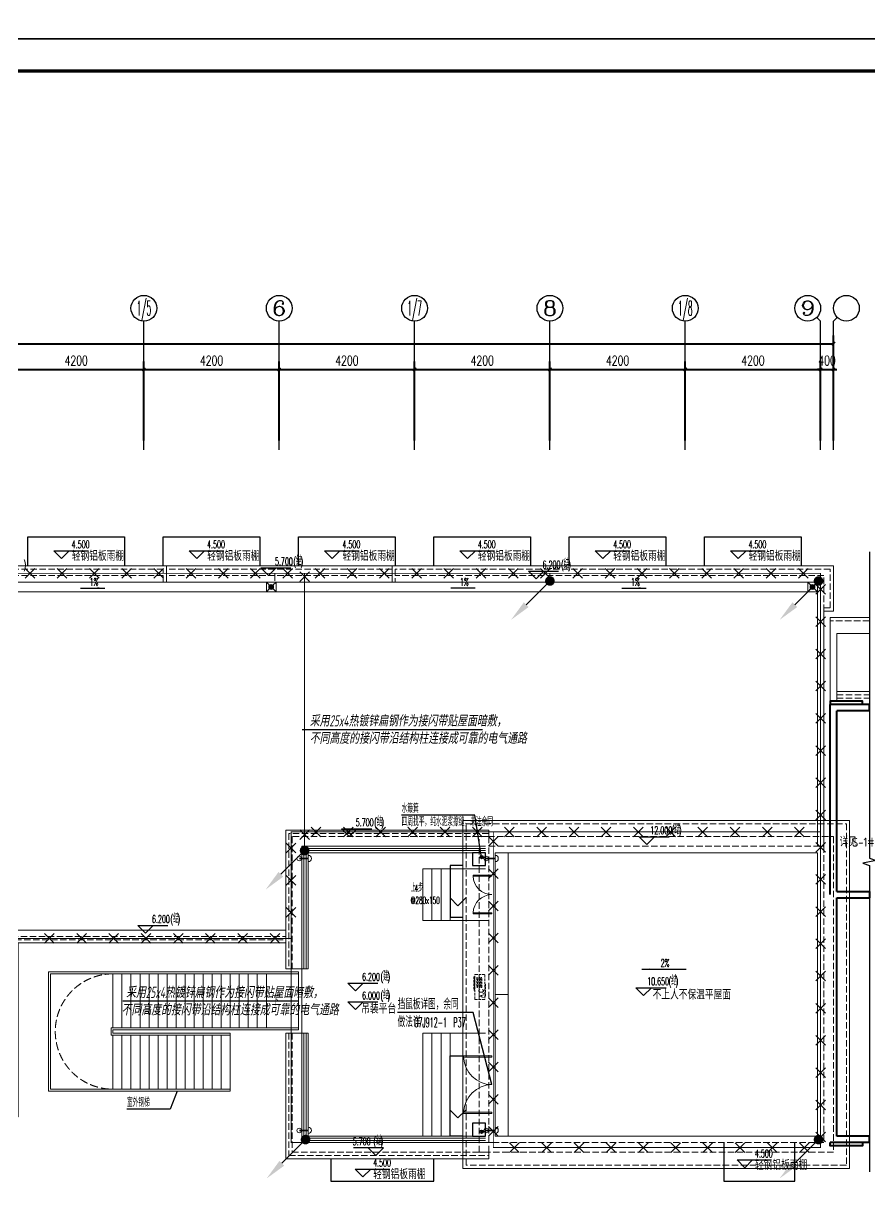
# Model space of a CAD drawing. Extents: x -24105 to 1725648, y 165513 to 982828.
# Drawn here: x 167742 to 193993, y 248256 to 284788 of the extents above; entities that cross this region are included whole.
import ezdxf
from ezdxf.enums import TextEntityAlignment as Align

# ---------------------------------------------------------------- set-up
doc = ezdxf.new("R2010")
doc.units = 0
doc.header["$LTSCALE"] = 1000
doc.header["$MEASUREMENT"] = 0
doc.linetypes.add('__DASH', pattern=[0.35, 0.25, -0.1])
doc.linetypes.add('DASH', pattern=[0.35, 0.25, -0.1])
doc.layers.get('Defpoints').update_dxf_attribs({"color": 8})
for name, color, linetype, lineweight in [('0水-雨水-雨水斗', 8, 'Continuous', 18), ('LVTRY', 8, 'Continuous', 13), ('STAIR', 8, 'Continuous', 18), ('WALL', 8, 'Continuous', 40), ('WINDOW', 8, 'Continuous', 15), ('平面-分水线', 8, 'Continuous', 15), ('平面-排水沟', 8, 'Continuous', 15), ('平面-栏杆', 8, 'Continuous', 15), ('平面-看线', 8, 'Continuous', 15), ('平面-空调预留孔', 8, 'Continuous', 15)]:
    doc.layers.add(name, color=color, linetype=linetype, lineweight=lineweight)
for name, color, linetype in [('A-DI-S(箭头)', 8, 'Continuous'), ('AXIS', 8, 'Continuous'), ('AXIS_TEXT', 8, 'Continuous'), ('C-AXIS(轴号)', 8, 'Continuous'), ('C-AXIS-T(字)', 8, 'Continuous'), ('DIM-照明', 3, 'Continuous'), ('DIM_ELEV', 8, 'Continuous'), ('DIM_LEAD', 8, 'Continuous'), ('DIM_SYMB', 8, 'Continuous'), ('LWIRE', 4, 'Continuous'), ('PUB_TEXT', 8, 'Continuous'), ('VPIPE-雨水', 8, 'Y'), ('WIRE-避雷', 4, 'Continuous'), ('图框', 140, 'Continuous'), ('排水', 8, 'Continuous'), ('立面', 8, 'Continuous')]:
    doc.layers.add(name, color=color, linetype=linetype)
doc.styles.add('_TCH_AXIS', font='COMPLEX', dxfattribs={"bigfont": 'GBCBIG'})
doc.styles.add('_TCH_DIM', font='SIMPLEX.shx', dxfattribs={"width": 0.7, "bigfont": 'GBCBIG.shx'})
doc.styles.add('_TCH_DIM_T3', font='SIMPLEX', dxfattribs={"width": 0.705882, "bigfont": 'GBCBIG'})
doc.styles.add('COMPLEX', font='COMPLEX')
doc.styles.add('HZTXT', font='gbeitc.shx', dxfattribs={"width": 0.8, "height": 400, "bigfont": 'hztxt.shx'})
doc.styles.get("Standard").update_dxf_attribs({"font": 'gbenor.shx', "bigfont": 'gbcbig.shx'})
doc.linetypes.add('Y', pattern='A,2,-0.2,["Y",Standard,S=0.4,R=0,X=-0.1,Y=-0.115],-0.35', length=2.55)
doc.dimstyles.new('_TCH_ARCH&&100', dxfattribs={"dimtxt": 297.5, "dimasz": 100, "dimexe": 250, "dimexo": 300, "dimgap": 126.25, "dimtad": 1, "dimdec": 0, "dimzin": 0, "dimdsep": 46, "dimtxsty": '_TCH_DIM_T3', "dimblk": 'ARCHTICK', "dimcen": 0.09, "dimclrt": 7, "dimazin": 2, "dimtfac": 1, "dimtdec": 0, "dimtix": 1, "dimtmove": 2, "dimatfit": 3, "dimfxl": 1, "dimtolj": 1, "dimtzin": 0, "dimarcsym": 0})

# ---------------------------------------------------------------- blocks, each defined once
blk = doc.blocks.new('A$C08C26E18')
at = {"layer": '排水'}
blk.add_lwpolyline([(0, 350), (400, 350), (400, -50), (0, -50)], close=True, dxfattribs=at)
blk = doc.blocks.new('$lvtry$00000171')
for p, q in [((-74, 11), (-11, 74)), ((-70, -27), (27, 70)), ((-53, -53), (53, 53)), ((-27, -70), (70, 27)), ((11, -74), (74, -11))]:
    blk.add_line(p, q)
blk.add_circle((0, 0), 75)
blk.add_point((0, 0))
blk = doc.blocks.new('R5T6Y7TRF')
at = {"layer": '平面-分水线', "elevation": -134}
blk.add_lwpolyline([(392485, -26438), (392785, -26438), (392785, -26738), (392485, -26738)], close=True, dxfattribs=at)
for points in [[(392485, -26438), (392582, -26534)], [(392485, -26738), (392593, -26629)], [(392676, -26629), (392785, -26738)], [(392688, -26534), (392785, -26438)]]:
    blk.add_lwpolyline(points, dxfattribs=at)
at = {"layer": 'LVTRY'}
blk.add_blockref('$lvtry$00000171', (392635, -26588, -134), dxfattribs=at)
blk = doc.blocks.new('gsergvr')
at = {"layer": '平面-空调预留孔', "linetype": 'DASH', "ltscale": 0.3}
for p, q in [((34075, 17176), (34075, 17166)), ((34448, 17166), (34448, 17176)), ((34085, 17156), (34438, 17156))]:
    blk.add_line(p, q, dxfattribs=at)
blk.add_lwpolyline([(34729, 17176), (33989, 17176, -0.414214), (33969, 17196), (33969, 17466, -0.414214), (33989, 17486), (34729, 17486, -0.414214), (34749, 17466), (34749, 17196, -0.414214)], format="xyb", close=True, dxfattribs=at)
for points in [[(34679, 17515), (34260, 17515), (34260, 17500), (34679, 17500)], [(34658, 17428), (34343, 17428), (34343, 17399), (34658, 17399)], [(34658, 17362), (34343, 17362), (34343, 17333), (34658, 17333)], [(34658, 17296), (34343, 17296), (34343, 17267), (34658, 17267)]]:
    blk.add_lwpolyline(points, close=True, dxfattribs=at)
for centre, start, end in [((34085, 17166), 180, 270), ((34438, 17166), 270, 0)]:
    blk.add_arc(centre, 10, start, end, dxfattribs=at)
at = {"layer": '平面-空调预留孔', "linetype": 'DASH', "ltscale": 0.3, "style": '_TCH_DIM', "width": 0.705882}
blk.add_text('A.C', height=146.9, dxfattribs=at).set_placement((34028, 17216))
blk = doc.blocks.new('侧墙雨水斗')
at = {"layer": '0水-雨水-雨水斗', "color": 2}
blk.add_line((-33569, 105554), (-33569, 105280), dxfattribs=at)
at = {"layer": '0水-雨水-雨水斗', "color": 2, "const_width": 50}
blk.add_lwpolyline([(-33850, 105417), (-33569, 105417)], dxfattribs=at)
at = {"layer": '0水-雨水-雨水斗', "color": 2}
blk.add_circle((-33850, 105417), 70, dxfattribs=at)
blk.add_arc((-33569, 105417), 96, 270, 90, dxfattribs=at)
blk = doc.blocks.new('_ArchTick')
at = {"color": 0, "linetype": 'ByBlock', "const_width": 0.4}
blk.add_lwpolyline([(-0.5, -0.5), (0.5, 0.5)], dxfattribs=at)
blk = doc.blocks.new('*D48')
at = {"layer": 'AXIS', "color": 0, "lineweight": -2, "transparency": 16777216}
for p, q in [((1484308, 1004839), (1484308, 1008089)), ((1539308, 1004839), (1539308, 1008089)), ((1484308, 1007839), (1539308, 1007839))]:
    blk.add_line(p, q, dxfattribs=at)
at = {"layer": 'Defpoints', "color": 0, "transparency": 16777216}
for p in [(1539308, 1007839), (1484308, 1004539), (1539308, 1004539)]:
    blk.add_point(p, dxfattribs=at)
at = {"layer": 'AXIS', "color": 0, "lineweight": -2, "transparency": 16777216, "xscale": 100, "yscale": 100, "zscale": 100, "rotation": 180}
blk.add_blockref('_ArchTick', (1484308, 1007839), dxfattribs=at)
at = {"layer": 'AXIS', "color": 0, "lineweight": -2, "transparency": 16777216, "xscale": 100, "yscale": 100, "zscale": 100}
blk.add_blockref('_ArchTick', (1539308, 1007839), dxfattribs=at)
at = {"layer": 'AXIS', "color": 7, "transparency": 16777216, "insert": (1511808, 1008114), "char_height": 297.5, "attachment_point": 5, "style": '_TCH_DIM_T3'}
blk.add_mtext('\\A1;55000', dxfattribs=at)
blk = doc.blocks.new('*D49')
at = {"layer": 'AXIS', "color": 0, "lineweight": -2, "transparency": 16777216}
for p, q in [((1538908, 1004839), (1538908, 1007289)), ((1539308, 1004839), (1539308, 1007289)), ((1538908, 1007039), (1538808, 1007039)), ((1538908, 1007039), (1539308, 1007039)), ((1539308, 1007039), (1539408, 1007039))]:
    blk.add_line(p, q, dxfattribs=at)
at = {"layer": 'Defpoints', "color": 0, "transparency": 16777216}
for p in [(1539308, 1007039), (1538908, 1004539), (1539308, 1004539)]:
    blk.add_point(p, dxfattribs=at)
at = {"layer": 'AXIS', "color": 0, "lineweight": -2, "transparency": 16777216, "xscale": 100, "yscale": 100, "zscale": 100}
blk.add_blockref('_ArchTick', (1538908, 1007039), dxfattribs=at)
at = {"layer": 'AXIS', "color": 0, "lineweight": -2, "transparency": 16777216, "xscale": 100, "yscale": 100, "zscale": 100, "rotation": 180}
blk.add_blockref('_ArchTick', (1539308, 1007039), dxfattribs=at)
at = {"layer": 'AXIS', "color": 7, "transparency": 16777216, "insert": (1539108, 1007314), "char_height": 297.5, "attachment_point": 5, "style": '_TCH_DIM_T3'}
blk.add_mtext('\\A1;400', dxfattribs=at)
blk = doc.blocks.new('*D50')
at = {"layer": 'AXIS', "color": 0, "lineweight": -2, "transparency": 16777216}
for p, q in [((1534708, 1004839), (1534708, 1007289)), ((1538908, 1004839), (1538908, 1007289)), ((1534708, 1007039), (1538908, 1007039))]:
    blk.add_line(p, q, dxfattribs=at)
at = {"layer": 'Defpoints', "color": 0, "transparency": 16777216}
for p in [(1538908, 1007039), (1534708, 1004539), (1538908, 1004539)]:
    blk.add_point(p, dxfattribs=at)
at = {"layer": 'AXIS', "color": 0, "lineweight": -2, "transparency": 16777216, "xscale": 100, "yscale": 100, "zscale": 100, "rotation": 180}
blk.add_blockref('_ArchTick', (1534708, 1007039), dxfattribs=at)
at = {"layer": 'AXIS', "color": 0, "lineweight": -2, "transparency": 16777216, "xscale": 100, "yscale": 100, "zscale": 100}
blk.add_blockref('_ArchTick', (1538908, 1007039), dxfattribs=at)
at = {"layer": 'AXIS', "color": 7, "transparency": 16777216, "insert": (1536808, 1007314), "char_height": 297.5, "attachment_point": 5, "style": '_TCH_DIM_T3'}
blk.add_mtext('\\A1;4200', dxfattribs=at)
blk = doc.blocks.new('*D51')
at = {"layer": 'AXIS', "color": 0, "lineweight": -2, "transparency": 16777216}
for p, q in [((1530508, 1004839), (1530508, 1007289)), ((1534708, 1004839), (1534708, 1007289)), ((1530508, 1007039), (1534708, 1007039))]:
    blk.add_line(p, q, dxfattribs=at)
at = {"layer": 'Defpoints', "color": 0, "transparency": 16777216}
for p in [(1534708, 1007039), (1530508, 1004539), (1534708, 1004539)]:
    blk.add_point(p, dxfattribs=at)
at = {"layer": 'AXIS', "color": 0, "lineweight": -2, "transparency": 16777216, "xscale": 100, "yscale": 100, "zscale": 100, "rotation": 180}
blk.add_blockref('_ArchTick', (1530508, 1007039), dxfattribs=at)
at = {"layer": 'AXIS', "color": 0, "lineweight": -2, "transparency": 16777216, "xscale": 100, "yscale": 100, "zscale": 100}
blk.add_blockref('_ArchTick', (1534708, 1007039), dxfattribs=at)
at = {"layer": 'AXIS', "color": 7, "transparency": 16777216, "insert": (1532608, 1007314), "char_height": 297.5, "attachment_point": 5, "style": '_TCH_DIM_T3'}
blk.add_mtext('\\A1;4200', dxfattribs=at)
blk = doc.blocks.new('*D52')
at = {"layer": 'AXIS', "color": 0, "lineweight": -2, "transparency": 16777216}
for p, q in [((1526308, 1004839), (1526308, 1007289)), ((1530508, 1004839), (1530508, 1007289)), ((1526308, 1007039), (1530508, 1007039))]:
    blk.add_line(p, q, dxfattribs=at)
at = {"layer": 'Defpoints', "color": 0, "transparency": 16777216}
for p in [(1530508, 1007039), (1526308, 1004539), (1530508, 1004539)]:
    blk.add_point(p, dxfattribs=at)
at = {"layer": 'AXIS', "color": 0, "lineweight": -2, "transparency": 16777216, "xscale": 100, "yscale": 100, "zscale": 100, "rotation": 180}
blk.add_blockref('_ArchTick', (1526308, 1007039), dxfattribs=at)
at = {"layer": 'AXIS', "color": 0, "lineweight": -2, "transparency": 16777216, "xscale": 100, "yscale": 100, "zscale": 100}
blk.add_blockref('_ArchTick', (1530508, 1007039), dxfattribs=at)
at = {"layer": 'AXIS', "color": 7, "transparency": 16777216, "insert": (1528408, 1007314), "char_height": 297.5, "attachment_point": 5, "style": '_TCH_DIM_T3'}
blk.add_mtext('\\A1;4200', dxfattribs=at)
blk = doc.blocks.new('*D53')
at = {"layer": 'AXIS', "color": 0, "lineweight": -2, "transparency": 16777216}
for p, q in [((1522108, 1004839), (1522108, 1007289)), ((1526308, 1004839), (1526308, 1007289)), ((1522108, 1007039), (1526308, 1007039))]:
    blk.add_line(p, q, dxfattribs=at)
at = {"layer": 'Defpoints', "color": 0, "transparency": 16777216}
for p in [(1526308, 1007039), (1522108, 1004539), (1526308, 1004539)]:
    blk.add_point(p, dxfattribs=at)
at = {"layer": 'AXIS', "color": 0, "lineweight": -2, "transparency": 16777216, "xscale": 100, "yscale": 100, "zscale": 100, "rotation": 180}
blk.add_blockref('_ArchTick', (1522108, 1007039), dxfattribs=at)
at = {"layer": 'AXIS', "color": 0, "lineweight": -2, "transparency": 16777216, "xscale": 100, "yscale": 100, "zscale": 100}
blk.add_blockref('_ArchTick', (1526308, 1007039), dxfattribs=at)
at = {"layer": 'AXIS', "color": 7, "transparency": 16777216, "insert": (1524208, 1007314), "char_height": 297.5, "attachment_point": 5, "style": '_TCH_DIM_T3'}
blk.add_mtext('\\A1;4200', dxfattribs=at)
blk = doc.blocks.new('*D54')
at = {"layer": 'AXIS', "color": 0, "lineweight": -2, "transparency": 16777216}
for p, q in [((1517908, 1004839), (1517908, 1007289)), ((1522108, 1004839), (1522108, 1007289)), ((1517908, 1007039), (1522108, 1007039))]:
    blk.add_line(p, q, dxfattribs=at)
at = {"layer": 'Defpoints', "color": 0, "transparency": 16777216}
for p in [(1522108, 1007039), (1517908, 1004539), (1522108, 1004539)]:
    blk.add_point(p, dxfattribs=at)
at = {"layer": 'AXIS', "color": 0, "lineweight": -2, "transparency": 16777216, "xscale": 100, "yscale": 100, "zscale": 100, "rotation": 180}
blk.add_blockref('_ArchTick', (1517908, 1007039), dxfattribs=at)
at = {"layer": 'AXIS', "color": 0, "lineweight": -2, "transparency": 16777216, "xscale": 100, "yscale": 100, "zscale": 100}
blk.add_blockref('_ArchTick', (1522108, 1007039), dxfattribs=at)
at = {"layer": 'AXIS', "color": 7, "transparency": 16777216, "insert": (1520008, 1007314), "char_height": 297.5, "attachment_point": 5, "style": '_TCH_DIM_T3'}
blk.add_mtext('\\A1;4200', dxfattribs=at)
blk = doc.blocks.new('*D55')
at = {"layer": 'AXIS', "color": 0, "lineweight": -2, "transparency": 16777216}
for p, q in [((1513708, 1004839), (1513708, 1007289)), ((1517908, 1004839), (1517908, 1007289)), ((1513708, 1007039), (1517908, 1007039))]:
    blk.add_line(p, q, dxfattribs=at)
at = {"layer": 'Defpoints', "color": 0, "transparency": 16777216}
for p in [(1517908, 1007039), (1513708, 1004539), (1517908, 1004539)]:
    blk.add_point(p, dxfattribs=at)
at = {"layer": 'AXIS', "color": 0, "lineweight": -2, "transparency": 16777216, "xscale": 100, "yscale": 100, "zscale": 100, "rotation": 180}
blk.add_blockref('_ArchTick', (1513708, 1007039), dxfattribs=at)
at = {"layer": 'AXIS', "color": 0, "lineweight": -2, "transparency": 16777216, "xscale": 100, "yscale": 100, "zscale": 100}
blk.add_blockref('_ArchTick', (1517908, 1007039), dxfattribs=at)
at = {"layer": 'AXIS', "color": 7, "transparency": 16777216, "insert": (1515808, 1007314), "char_height": 297.5, "attachment_point": 5, "style": '_TCH_DIM_T3'}
blk.add_mtext('\\A1;4200', dxfattribs=at)
blk = doc.blocks.new('_AXISO')
blk.add_circle((0, 0), 0.5)
at = {"layer": 'AXIS_TEXT', "style": 'COMPLEX', "width": 1.041667}
blk.add_attdef('A', text='', height=0.56, dxfattribs=at).set_placement((-0.25, -0.28), (0.25, -0.28), align=Align.FIT)
blk = doc.blocks.new('$DorLib2D$00000002')
for p, q in [((-0.5, 0), (-0.5, 0.4875)), ((-0.475, 0.4875), (-0.5, 0.4875)), ((-0.475, 0), (-0.475, 0.4875)), ((0.475, 0), (0.475, 0.4875)), ((0.475, 0.4875), (0.5, 0.4875)), ((0.5, 0), (0.5, 0.4875)), ((-0.5, 0), (-0.475, 0)), ((0.5, 0), (0.475, 0))]:
    blk.add_line(p, q)
at = {"lineweight": 13}
for centre, start, end in [((-0.4875, 0), 0, 88.53072), ((0.4875, 0), 91.46928, 180)]:
    blk.add_arc(centre, 0.4875, start, end, dxfattribs=at)
blk = doc.blocks.new('$TelecSys$00000080')
for p, q in [((-0.7, -0.7), (0, 0)), ((0.104, 0.104), (0.104, 0.104)), ((-0.104, -0.104), (-0.104, -0.104))]:
    blk.add_line(p, q)
at = {"const_width": 0.142}
blk.add_lwpolyline([(0.071, 0, 1), (-0.071, 0, 1)], format="xyb", close=True, dxfattribs=at)
blk.add_solid([(-0.63, -0.77), (-0.77, -0.63), (-1.15, -1.15)])
at = {"width": 0.8, "flags": 9}
blk.add_attdef('A', (0, 0), '', height=0.00002, rotation=180, dxfattribs=at)
blk = doc.blocks.new('$TelecSys$00000009')
for p, q in [((-0.5, 0.5), (0.5, -0.5)), ((0.5, 0.5), (-0.5, -0.5))]:
    blk.add_line(p, q)
blk = doc.blocks.new('ASDFSADFGSDFHH')
at = {"layer": 'DIM_SYMB'}
for points in [[(1516699, 1000247.5), (1516459, 1000247.5), (1516459, 1000279.5)], [(1527436.3, 1000247.5), (1527676.3, 1000247.5), (1527676.3, 1000279.5)], [(1533499, 1000247.5), (1533259, 1000247.5), (1533259, 1000279.5)], [(1533364, 988414.6), (1533604, 988414.6), (1533604, 988446.6)]]:
    blk.add_hatch(color=8, dxfattribs=at).paths.add_polyline_path(points)
at = {"layer": 'A-DI-S(箭头)', "color": 8}
blk.add_lwpolyline([(1540423.3, 1001381), (1540423.3, 991870), (1540633.3, 991793.6), (1540213.3, 991719.5), (1540423.3, 991645), (1540423.3, 982134.1)], dxfattribs=at)
at = {"layer": 'C-AXIS(轴号)', "color": 8}
for p, q in [((1538790.8, 1008656.6), (1538907.9, 1008539.4)), ((1539425.1, 1008656.6), (1539307.9, 1008539.4)), ((1517907.9, 1004539.4), (1517907.9, 1008539.4)), ((1522107.9, 1004539.4), (1522107.9, 1008539.4)), ((1526307.9, 1004539.4), (1526307.9, 1008539.4)), ((1530507.9, 1004539.4), (1530507.9, 1008539.4)), ((1534707.9, 1004539.4), (1534707.9, 1008539.4)), ((1538907.9, 1004539.4), (1538907.9, 1008539.4)), ((1539307.9, 1004539.4), (1539307.9, 1008539.4))]:
    blk.add_line(p, q, dxfattribs=at)
at = {"layer": 'DIM_ELEV', "color": 8}
for p, q in [((1515353.5, 1001169.1), (1515113.5, 1001409.1)), ((1515113.5, 1001409.1), (1516163.1, 1001409.1)), ((1515353.5, 1001169.1), (1515593.5, 1001409.1)), ((1519553.5, 1001169.1), (1519313.5, 1001409.1)), ((1519313.5, 1001409.1), (1520363.1, 1001409.1)), ((1519553.5, 1001169.1), (1519793.5, 1001409.1)), ((1523753.5, 1001169.1), (1523513.5, 1001409.1)), ((1523513.5, 1001409.1), (1524563.1, 1001409.1)), ((1523753.5, 1001169.1), (1523993.5, 1001409.1)), ((1527953.5, 1001169.1), (1527713.5, 1001409.1)), ((1527713.5, 1001409.1), (1528763.1, 1001409.1)), ((1527953.5, 1001169.1), (1528193.5, 1001409.1)), ((1532153.5, 1001169.1), (1531913.5, 1001409.1)), ((1531913.5, 1001409.1), (1532963.1, 1001409.1)), ((1532153.5, 1001169.1), (1532393.5, 1001409.1)), ((1536353.5, 1001169.1), (1536113.5, 1001409.1)), ((1536113.5, 1001409.1), (1537163.1, 1001409.1)), ((1536353.5, 1001169.1), (1536593.5, 1001409.1)), ((1521774.7, 1000639.4), (1521534.7, 1000879.4)), ((1521534.7, 1000879.4), (1522470, 1000879.4)), ((1521774.7, 1000639.4), (1522014.7, 1000879.4)), ((1530079.8, 1000539.4), (1529839.8, 1000779.4)), ((1529839.8, 1000779.4), (1530775.1, 1000779.4)), ((1530079.8, 1000539.4), (1530319.8, 1000779.4)), ((1524281.5, 992539.4), (1524041.5, 992779.4)), ((1524041.5, 992779.4), (1524976.8, 992779.4)), ((1524281.5, 992539.4), (1524521.5, 992779.4)), ((1533513.2, 992297), (1533273.2, 992537)), ((1533273.2, 992537), (1534208.5, 992537)), ((1533513.2, 992297), (1533753.2, 992537)), ((1527654, 990395.1), (1527414, 990635.1)), ((1527654, 990395.1), (1527894, 990635.1)), ((1517957.9, 989539.4), (1517717.9, 989779.4)), ((1517717.9, 989779.4), (1518653.2, 989779.4)), ((1517957.9, 989539.4), (1518197.9, 989779.4)), ((1524476.7, 987746.8), (1524236.7, 987986.8)), ((1524236.7, 987986.8), (1525172, 987986.8)), ((1524476.7, 987746.8), (1524716.7, 987986.8)), ((1533416.2, 987606.8), (1533176.2, 987846.8)), ((1533176.2, 987846.8), (1534111.5, 987846.8)), ((1533416.2, 987606.8), (1533656.2, 987846.8)), ((1524476.7, 987167.4), (1524236.7, 987407.4)), ((1524236.7, 987407.4), (1525172, 987407.4)), ((1524476.7, 987167.4), (1524716.7, 987407.4)), ((1527654, 983812.6), (1527414, 984052.6)), ((1527654, 983812.6), (1527894, 984052.6)), ((1525347.7, 982879.4), (1524412.5, 982879.4)), ((1525107.7, 982639.4), (1524867.7, 982879.4)), ((1525107.7, 982639.4), (1525347.7, 982879.4)), ((1536553.7, 982262.3), (1536313.7, 982502.3)), ((1536313.7, 982502.3), (1537363.3, 982502.3)), ((1536553.7, 982262.3), (1536793.7, 982502.3)), ((1524705.8, 981977.5), (1524465.8, 982217.5)), ((1524465.8, 982217.5), (1525515.4, 982217.5)), ((1524705.8, 981977.5), (1524945.8, 982217.5))]:
    blk.add_line(p, q, dxfattribs=at)
at = {"layer": 'DIM_LEAD', "color": 8}
for p, q in [((1528174.3, 993202.9), (1525906.5, 993202.9)), ((1528388.9, 991901.9), (1528174.3, 993202.9)), ((1528122.4, 987074.4), (1525782.1, 987074.4)), ((1528707.9, 984839.4), (1528122.4, 987074.4)), ((1518935.7, 984639.4), (1518721.1, 984078)), ((1518721.1, 984078), (1517382.8, 984078))]:
    blk.add_line(p, q, dxfattribs=at)
at = {"layer": 'DIM_SYMB', "color": 8}
for points in [[(1515944, 1000247.5), (1516699, 1000247.5)], [(1528191.4, 1000247.5), (1527436.3, 1000247.5)], [(1532744, 1000247.5), (1533499, 1000247.5)], [(1534740.8, 988414.6), (1533364, 988414.6)]]:
    blk.add_lwpolyline(points, dxfattribs=at)
for points in [[(1526186.5, 990739.2, 0, 0, 0), (1527107.9, 990739.2, 80, 0, 0), (1527407.9, 990739.2, 0, 0, 0)], [(1521828.8, 987439.4, 0, 0, 0), (1515947.9, 987439.4, 0, 0, 0), (1515947.9, 985539.4, 0, 0, 0), (1520207.9, 985539.4, 64, 0, 0), (1520447.9, 985539.4, 0, 0, 0)]]:
    blk.add_lwpolyline(points, format="xyseb", dxfattribs=at)
at = {"layer": 'STAIR', "color": 8}
for points in [[(1528607.9, 989939), (1526567.9, 989939), (1526567.9, 991539.4), (1528507.9, 991539.4)], [(1526847.9, 991539.4), (1526847.9, 989939), (1526847.9, 989939)], [(1527127.9, 991539.4), (1527127.9, 989939), (1527127.9, 989939)], [(1527407.9, 991539.4), (1527407.9, 989939), (1527407.9, 989939)], [(1528507.9, 986439.8), (1526567.9, 986439.8), (1526567.9, 983239.4), (1528507.9, 983239.4)], [(1526847.9, 986439.8), (1526847.9, 983239.4)], [(1527127.9, 986439.8), (1527127.9, 983239.4)], [(1527407.9, 986439.8), (1527407.9, 983239.4)]]:
    blk.add_lwpolyline(points, dxfattribs=at)
at = {"layer": 'STAIR', "color": 8, "linetype": '__DASH'}
blk.add_arc((1516947.9, 986489.4), 1790, 90, 270.00034, dxfattribs=at)
at = {"layer": 'VPIPE-雨水', "color": 8}
for centre, radius in [((1528388.9, 991901.9), 50), ((1528388.9, 991901.9), 25), ((1528388.9, 983376.9), 50), ((1528388.9, 983376.9), 25)]:
    blk.add_circle(centre, radius, dxfattribs=at)
at = {"layer": 'WALL', "color": 8}
for p, q in [((1539207.9, 990739.4), (1539207.9, 996639.4)), ((1540423.3, 996639.4), (1539207.9, 996639.4)), ((1540423.3, 996439.4), (1540423.3, 996639.4)), ((1539407.9, 990839.4), (1539407.9, 996439.4)), ((1540423.3, 996439.4), (1539407.9, 996439.4)), ((1539407.9, 990839.4), (1540423.3, 990839.4)), ((1540423.3, 990839.4), (1540423.3, 990639.4)), ((1539407.9, 983239.4), (1539407.9, 990639.4)), ((1539407.9, 990639.4), (1540423.3, 990639.4)), ((1540423.3, 983239.4), (1539407.9, 983239.4)), ((1540423.3, 983039.4), (1540423.3, 983239.4)), ((1540423.3, 983039.4), (1539207.9, 983039.4))]:
    blk.add_line(p, q, dxfattribs=at)
for points in [[(1540207.9, 996639.4), (1540207.9, 996739.4), (1539207.9, 996739.4), (1539207.9, 996639.4)], [(1540207.9, 983039.4), (1540207.9, 982939.4), (1539207.9, 982939.4), (1539207.9, 983039.4)]]:
    blk.add_lwpolyline(points, dxfattribs=at)
at = {"layer": '平面-排水沟', "color": 8}
for points in [[(1505207.9, 1000139.4), (1538807.9, 1000139.4)], [(1529207.9, 992039.4), (1529207.9, 983239.4)], [(1529207.9, 987639.4), (1528807.9, 987639.4)]]:
    blk.add_lwpolyline(points, dxfattribs=at)
at = {"layer": '平面-栏杆', "color": 8}
for p, q in [((1516947.9, 988279.4), (1516947.9, 986599.4)), ((1517227.9, 988279.4), (1517227.9, 986599.4)), ((1517507.9, 988279.4), (1517507.9, 986599.4)), ((1517787.9, 988279.4), (1517787.9, 986599.4)), ((1518067.9, 988279.4), (1518067.9, 986599.4)), ((1518347.9, 988279.4), (1518347.9, 986599.4)), ((1518627.9, 988279.4), (1518627.9, 986599.4)), ((1518907.9, 988279.4), (1518907.9, 986599.4)), ((1519187.9, 988279.4), (1519187.9, 986599.4)), ((1519467.9, 988279.4), (1519467.9, 986599.4)), ((1519747.9, 988279.4), (1519747.9, 986599.4)), ((1520027.9, 988279.4), (1520027.9, 986599.4)), ((1520307.9, 988279.4), (1520307.9, 986599.4)), ((1520587.9, 988279.4), (1520587.9, 986599.4)), ((1520867.9, 988279.4), (1520867.9, 986599.4)), ((1521147.9, 988279.4), (1521147.9, 986599.4)), ((1521427.9, 988279.4), (1521427.9, 986599.4)), ((1521707.9, 988279.4), (1521707.9, 986599.4)), ((1516947.9, 984699.4), (1516947.9, 986379.4)), ((1517227.9, 984699.4), (1517227.9, 986379.4)), ((1517507.9, 984699.4), (1517507.9, 986379.4)), ((1517787.9, 984699.4), (1517787.9, 986379.4)), ((1518067.9, 984699.4), (1518067.9, 986379.4)), ((1518347.9, 984699.4), (1518347.9, 986379.4)), ((1518627.9, 984699.4), (1518627.9, 986379.4)), ((1518907.9, 984699.4), (1518907.9, 986379.4)), ((1519187.9, 984699.4), (1519187.9, 986379.4)), ((1519467.9, 984699.4), (1519467.9, 986379.4)), ((1519747.9, 984699.4), (1519747.9, 986379.4)), ((1520027.9, 984699.4), (1520027.9, 986379.4)), ((1520307.9, 984699.4), (1520307.9, 986379.4)), ((1520587.9, 984639.4), (1520587.9, 986439.4))]:
    blk.add_line(p, q, dxfattribs=at)
for points in [[(1528507.9, 992174.4), (1522872.9, 992174.4), (1522872.9, 988439.4)], [(1528507.9, 992104.4), (1522942.9, 992104.4), (1522942.9, 988439.4)], [(1522707.9, 988339.4), (1514947.9, 988339.4), (1514947.9, 984639.4), (1520587.9, 984639.4)], [(1522707.9, 988279.4), (1515007.9, 988279.4), (1515007.9, 984699.4), (1520587.9, 984699.4)], [(1522707.9, 988339.4), (1522707.9, 986539.4)], [(1520587.9, 986439.4), (1516947.9, 986439.4), (1516947.9, 986539.4), (1522707.9, 986539.4), (1522707.9, 986599.4), (1516887.9, 986599.4), (1516887.9, 986439.4), (1516887.9, 986379.4), (1520587.9, 986379.4)], [(1522872.9, 986439.4), (1522872.9, 983104.4), (1528507.9, 983104.4)], [(1522942.9, 986439.4), (1522942.9, 983174.4), (1528507.9, 983174.4)]]:
    blk.add_lwpolyline(points, dxfattribs=at)
at = {"layer": '平面-看线', "color": 8}
for points in [[(1518607.9, 1000439.4), (1518607.9, 1000939.4), (1504707.9, 1000939.4), (1504707.9, 997439.4), (1504707.9, 997439.4), (1504707.9, 996939.4)], [(1525607.9, 1000939.4), (1518607.9, 1000939.4)], [(1539007.9, 999539.4), (1539307.9, 999539.4), (1539307.9, 1000939.4), (1525607.9, 1000939.4), (1525607.9, 1000439.4)], [(1525607.9, 1000439.4), (1505207.9, 1000439.4), (1505207.9, 996939.4), (1484207.9, 996939.4), (1484207.9, 984239.4), (1513607.9, 984239.4), (1513607.9, 989639.4), (1522307.9, 989639.4)], [(1538807.9, 992239.4), (1538807.9, 1000439.4), (1525607.9, 1000439.4)], [(1539007.9, 992239.4), (1539007.9, 999539.4)], [(1540423.3, 999339.4), (1539207.9, 999339.4), (1539207.9, 996739.4)], [(1540423.3, 998839.4), (1539407.9, 998839.4), (1539407.9, 996739.4)], [(1539407.9, 997039.4), (1540423.3, 997039.4)], [(1483807.9, 996139.4), (1483807.9, 983839.4), (1514007.9, 983839.4), (1514007.9, 989239.4), (1522307.9, 989239.4)], [(1528607.9, 992339.4), (1528607.9, 992739.4), (1522307.9, 992739.4), (1522307.9, 988439.4)], [(1528507.9, 992239.4), (1522807.9, 992239.4), (1522807.9, 988439.4)], [(1528507.9, 992039.4), (1523007.9, 992039.4), (1523007.9, 988439.4)], [(1522307.9, 988439.4), (1523007.9, 988439.4)], [(1522807.9, 988439.4), (1522807.9, 986439.4)], [(1522307.9, 986439.4), (1523007.9, 986439.4)], [(1522307.9, 986439.4), (1522307.9, 982539.4), (1528607.9, 982539.4), (1528607.9, 982939.4)], [(1522807.9, 986439.4), (1522807.9, 983039.4), (1528507.9, 983039.4)], [(1523007.9, 986439.4), (1523007.9, 983239.4), (1528507.9, 983239.4)]]:
    blk.add_lwpolyline(points, dxfattribs=at)
at = {"layer": '平面-看线', "color": 8, "linetype": 'DASH', "ltscale": 0.8}
for points in [[(1518507.9, 1000439.4), (1518507.9, 1000839.4), (1504807.9, 1000839.4), (1504807.9, 997339.4), (1504707.9, 997339.4), (1504707.9, 996939.4)], [(1518507.9, 1000639.4), (1505007.9, 1000639.4), (1505007.9, 997139.4), (1504707.9, 997139.4)], [(1525607.9, 1000839.4), (1518607.9, 1000839.4)], [(1525607.9, 1000639.4), (1518607.9, 1000639.4)], [(1539007.9, 999639.4), (1539207.9, 999639.4), (1539207.9, 1000839.4), (1525707.9, 1000839.4), (1525707.9, 1000439.4)], [(1539007.9, 999539.4), (1539007.9, 1000639.4), (1525707.9, 1000639.4)], [(1540423.3, 999239.4), (1539207.9, 999239.4)], [(1497507.9, 997139.4), (1484007.9, 997139.4), (1484007.9, 984039.4), (1513807.9, 984039.4), (1513807.9, 989439.4), (1522307.9, 989439.4)], [(1539407.9, 996939.4), (1540423.3, 996939.4)], [(1539407.9, 996839.4), (1540423.3, 996839.4)], [(1483907.9, 996239.4), (1483907.9, 983939.4), (1513907.9, 983939.4), (1513907.9, 989339.4), (1522307.9, 989339.4)], [(1528607.9, 992639.4), (1522407.9, 992639.4), (1522407.9, 988439.4)], [(1528607.9, 992539.4), (1522507.9, 992539.4), (1522507.9, 988439.4)], [(1522407.9, 986439.4), (1522407.9, 982639.4), (1528607.9, 982639.4)], [(1522507.9, 986439.4), (1522507.9, 982739.4), (1528607.9, 982739.4)]]:
    blk.add_lwpolyline(points, dxfattribs=at)
at = {"layer": '平面-看线', "color": 8}
for points in [[(1527807.9, 993039.4), (1539807.9, 993039.4), (1539807.9, 982239.4), (1527807.9, 982239.4)], [(1528807.9, 992039.4), (1538807.9, 992039.4), (1538807.9, 983239.4), (1528807.9, 983239.4)]]:
    blk.add_lwpolyline(points, close=True, dxfattribs=at)
at = {"layer": '平面-看线', "color": 8, "linetype": 'DASH', "ltscale": 0.8}
for points in [[(1527907.9, 992939.4), (1539707.9, 992939.4), (1539707.9, 982339.4), (1527907.9, 982339.4)], [(1528307.9, 992539.4), (1539307.9, 992539.4), (1539307.9, 982739.4), (1528307.9, 982739.4)], [(1528607.9, 992239.4), (1539007.9, 992239.4), (1539007.9, 983039.4), (1528607.9, 983039.4)]]:
    blk.add_lwpolyline(points, close=True, dxfattribs=at)
at = {"layer": '立面', "color": 8}
for points in [[(1514307.9, 1000939.4), (1514307.9, 1001839.4), (1517307.9, 1001839.4), (1517307.9, 1000939.4)], [(1518507.9, 1000939.4), (1518507.9, 1001839.4), (1521507.9, 1001839.4), (1521507.9, 1000939.4)], [(1522707.9, 1000939.4), (1522707.9, 1001839.4), (1525707.9, 1001839.4), (1525707.9, 1000939.4)], [(1526907.9, 1000939.4), (1526907.9, 1001839.4), (1529907.9, 1001839.4), (1529907.9, 1000939.4)], [(1531107.9, 1000939.4), (1531107.9, 1001839.4), (1534107.9, 1001839.4), (1534107.9, 1000939.4)], [(1535307.9, 1000939.4), (1535307.9, 1001839.4), (1538307.9, 1001839.4), (1538307.9, 1000939.4)], [(1527807.9, 991639.4), (1527407.9, 991639.4), (1527407.9, 990039), (1527807.9, 990039)], [(1527807.9, 983239.4), (1527407.9, 983239.4), (1527407.9, 985739.4), (1527807.9, 985739.4)], [(1535907.9, 983039.4), (1535907.9, 981839.4), (1538107.9, 981839.4), (1538107.9, 983039.4)], [(1523707.9, 982539.4), (1523707.9, 981839.4), (1526907.9, 981839.4), (1526907.9, 982539.4)]]:
    blk.add_lwpolyline(points, dxfattribs=at)
at = {"color": 8}
for p in [(1129223.1, 1026877, 134.4), (1146023.1, 1026877, 134.4)]:
    blk.add_blockref('R5T6Y7TRF', p, dxfattribs=at)
at = {"layer": '0水-雨水-雨水斗', "color": 8, "extrusion": (0, 0, -1), "zscale": -1, "rotation": 179.9999409828967}
for p in [(-1556577.2, 1097276.7), (-1562377.2, 1097276.7)]:
    blk.add_blockref('侧墙雨水斗', p, dxfattribs=at)
at = {"layer": '0水-雨水-雨水斗', "color": 8, "extrusion": (0, 0, -1), "xscale": -1, "zscale": -1, "rotation": 5.901710328437559e-05}
for p in [(-1556577.2, 878002.2), (-1562377.2, 878002.2)]:
    blk.add_blockref('侧墙雨水斗', p, dxfattribs=at)
at = {"layer": 'C-AXIS(轴号)', "color": 8}
ref = blk.add_blockref('_AXISO', (1517907.9, 1008939.4), dxfattribs=dict(at, xscale=800, yscale=800, zscale=800))
ref.add_attrib('A', '1/5', dxfattribs={"layer": 'C-AXIS-T(字)', "height": 452.55, "style": '_TCH_AXIS', "width": 0.411765}).set_placement((1517681.7, 1008713.1), (1518134.2, 1008713.1), align=Align.FIT)
ref = blk.add_blockref('_AXISO', (1522107.9, 1008939.4), dxfattribs=dict(at, xscale=800, yscale=800, zscale=800))
ref.add_attrib('A', '6', dxfattribs={"layer": 'C-AXIS-T(字)', "height": 452.5, "style": '_TCH_AXIS', "width": 1.5}).set_placement((1521881.7, 1008713.1), (1522334.2, 1008713.1), align=Align.FIT)
ref = blk.add_blockref('_AXISO', (1526307.9, 1008939.4), dxfattribs=dict(at, xscale=800, yscale=800, zscale=800))
ref.add_attrib('A', '1/7', dxfattribs={"layer": 'C-AXIS-T(字)', "height": 452.55, "style": '_TCH_AXIS', "width": 0.411765}).set_placement((1526081.7, 1008713.1), (1526534.2, 1008713.1), align=Align.FIT)
ref = blk.add_blockref('_AXISO', (1530507.9, 1008939.4), dxfattribs=dict(at, xscale=800, yscale=800, zscale=800))
ref.add_attrib('A', '8', dxfattribs={"layer": 'C-AXIS-T(字)', "height": 452.5, "style": '_TCH_AXIS', "width": 1.5}).set_placement((1530281.7, 1008713.1), (1530734.2, 1008713.1), align=Align.FIT)
ref = blk.add_blockref('_AXISO', (1534707.9, 1008939.4), dxfattribs=dict(at, xscale=800, yscale=800, zscale=800))
ref.add_attrib('A', '1/8', dxfattribs={"layer": 'C-AXIS-T(字)', "height": 452.55, "style": '_TCH_AXIS', "width": 0.411765}).set_placement((1534481.7, 1008713.1), (1534934.2, 1008713.1), align=Align.FIT)
ref = blk.add_blockref('_AXISO', (1538507.9, 1008939.4), dxfattribs=dict(at, xscale=800, yscale=800, zscale=800))
ref.add_attrib('A', '9', dxfattribs={"layer": 'C-AXIS-T(字)', "height": 452.5, "style": '_TCH_AXIS', "width": 1.5}).set_placement((1538281.7, 1008713.1), (1538734.2, 1008713.1), align=Align.FIT)
at = {"layer": 'C-AXIS(轴号)', "color": 8, "xscale": 800, "yscale": 800, "zscale": 800}
blk.add_blockref('_AXISO', (1539707.9, 1008939.4), dxfattribs=at)
at = {"layer": 'WINDOW', "color": 8, "rotation": 90.00000000000443}
for p, xscale, yscale, zscale in [((1528707.9, 990739.4), 1200, 1200, 1200), ((1528707.9, 984839.4), 1800, 1800, 1800)]:
    blk.add_blockref('$DorLib2D$00000002', p, dxfattribs=dict(at, xscale=xscale, yscale=yscale, zscale=zscale))
at = {"layer": '平面-空调预留孔', "color": 8, "rotation": 89.99999999999999}
blk.add_blockref('gsergvr', (1545663.3, 953511.6), dxfattribs=at)
at = {"layer": '排水', "color": 8, "xscale": -1}
for p in [(1528507.9, 991689.4), (1528507.9, 983289.4)]:
    blk.add_blockref('A$C08C26E18', p, dxfattribs=at)
at = {"layer": 'PUB_TEXT', "color": 8, "style": '_TCH_DIM'}
for s, height, width, p in [('4.500', 238, 0.494118, (1515668.7, 1001489.2)), ('4.500', 238, 0.494118, (1519868.7, 1001489.2)), ('4.500', 238, 0.494118, (1524068.7, 1001489.2)), ('4.500', 238, 0.494118, (1528268.7, 1001489.2)), ('4.500', 238, 0.494118, (1532468.7, 1001489.2)), ('4.500', 238, 0.494118, (1536668.7, 1001489.2)), (')', 238, 0.494118, (1514170.1, 1000859.5)), ('5.700', 238, 0.494118, (1521975.6, 1000959.5)), ('(', 238, 0.494118, (1522550, 1000959.5)), ('结', 270.1, 0.7, (1522628.4, 1000959.5)), (')', 238, 0.494118, (1522766.1, 1000959.5)), ('6.200', 238, 0.494118, (1530280.7, 1000859.5)), ('(', 238, 0.494118, (1530855.1, 1000859.5)), ('结', 270.1, 0.7, (1530933.5, 1000859.5)), (')', 238, 0.494118, (1531071.1, 1000859.5)), ('1%', 238, 0.494118, (1516226.3, 1000327.6)), ('1%', 238, 0.494118, (1527718.7, 1000327.6)), ('1%', 238, 0.494118, (1533026.3, 1000327.6)), ('水簸箕', 253.19, 0.7, (1525906.5, 993278)), ('5.700', 238, 0.494118, (1524482.4, 992859.5)), ('(', 238, 0.494118, (1525056.8, 992859.5)), ('结', 270.1, 0.7, (1525135.2, 992859.5)), (')', 238, 0.494118, (1525272.8, 992859.5)), ('四周找平，纯水泥浆擦缝，未注余同', 253.191, 0.7, (1525906.5, 992865.4)), ('12.000', 238, 0.494118, (1533624.5, 992617)), ('(', 238, 0.494118, (1534288.5, 992617)), ('结', 270.1, 0.7, (1534366.9, 992617)), (')', 238, 0.494118, (1534504.5, 992617)), ('上', 241.1, 0.7, (1526186.5, 990826.7)), ('4', 212.5, 0.494118, (1526309.4, 990826.7)), ('步', 241.1, 0.7, (1526409.4, 990826.7)), ('@280x150', 212.5, 0.494118, (1526186.5, 990455.2)), ('6.200', 238, 0.494118, (1518158.8, 989859.5)), ('(', 238, 0.494118, (1518733.2, 989859.5)), ('结', 270.1, 0.7, (1518811.6, 989859.5)), (')', 238, 0.494118, (1518949.3, 989859.5)), ('2%', 238, 0.494118, (1533946, 988494.7)), ('6.200', 238, 0.494118, (1524677.6, 988066.9)), ('(', 238, 0.494118, (1525252, 988066.9)), ('建', 270.1, 0.7, (1525330.4, 988066.9)), (')', 238, 0.494118, (1525468, 988066.9)), ('(', 238, 0.494118, (1534191.5, 987926.9)), ('结', 270.1, 0.7, (1534269.9, 987926.9)), (')', 238, 0.494118, (1534407.5, 987926.9)), ('10.650', 238, 0.494118, (1533527.5, 987926.9)), ('下', 270.1, 0.7, (1521908.9, 987299.4)), ('6.000', 238, 0.494118, (1524677.6, 987487.5)), ('(', 238, 0.494118, (1525252, 987487.5)), ('结', 270.1, 0.7, (1525330.4, 987487.5)), (')', 238, 0.494118, (1525468, 987487.5)), ('挡鼠板详图，余同', 337.59, 0.7, (1525782.1, 987174.5)), ('做法详', 337.59, 0.7, (1525782.1, 986624.3)), ('07J912-1', 297.5, 0.494118, (1526298.1, 986624.3)), ('P37', 297.5, 0.494118, (1527509.1, 986624.3)), ('室外钢梯', 253.19, 0.7, (1517382.8, 984153.1)), ('5.700', 238, 0.494118, (1524388.5, 982959.5)), ('(', 238, 0.494118, (1525033.4, 982959.5)), ('结', 270.1, 0.7, (1525111.8, 982959.5)), (')', 238, 0.494118, (1525249.4, 982959.5)), ('4.500', 238, 0.494118, (1536868.9, 982582.4)), ('4.500', 238, 0.494118, (1525021, 982297.5))]:
    blk.add_text(s, height=height, dxfattribs=dict(at, width=width)).set_placement(p)
at = {"layer": 'PUB_TEXT', "color": 8}
for s, height, p in [('轻钢铝板雨棚', 270.07, (1515671.8, 1001103.5)), ('轻钢铝板雨棚', 270.07, (1519871.8, 1001103.5)), ('轻钢铝板雨棚', 270.07, (1524071.8, 1001103.5)), ('轻钢铝板雨棚', 270.07, (1528271.8, 1001103.5)), ('轻钢铝板雨棚', 270.07, (1532471.8, 1001103.5)), ('轻钢铝板雨棚', 270.07, (1536671.8, 1001103.5)), ('详见', 270.07, (1539493.9, 992226.8)), ('S-1#', 280, (1539887.1, 992226.8)), ('不上人不保温平屋面', 270.07, (1533696.6, 987486.9)), ('吊装平台', 270.07, (1524654.1, 987050.8)), ('轻钢铝板雨棚', 270.07, (1536872, 982196.7)), ('轻钢铝板雨棚', 270.07, (1525024.1, 981911.9))]:
    blk.add_text(s, height=height, dxfattribs=at).set_placement(p)
at = {"layer": 'AXIS', "color": 8}
for p1, p2, distance, picture, middle in [((1484307.9, 1004539.4), (1539307.9, 1004539.4), 3300, '*D48', (1511807.9, 1008114.4)), ((1513707.9, 1004539.4), (1517907.9, 1004539.4), 2500, '*D55', (1515807.9, 1007314.4)), ((1517907.9, 1004539.4), (1522107.9, 1004539.4), 2500, '*D54', (1520007.9, 1007314.4)), ((1522107.9, 1004539.4), (1526307.9, 1004539.4), 2500, '*D53', (1524207.9, 1007314.4)), ((1526307.9, 1004539.4), (1530507.9, 1004539.4), 2500, '*D52', (1528407.9, 1007314.4)), ((1530507.9, 1004539.4), (1534707.9, 1004539.4), 2500, '*D51', (1532607.9, 1007314.4)), ((1534707.9, 1004539.4), (1538907.9, 1004539.4), 2500, '*D50', (1536807.9, 1007314.4)), ((1538907.9, 1004539.4), (1539307.9, 1004539.4), 2500, '*D49', (1539107.9, 1007314.4))]:
    dim = blk.add_aligned_dim(p1=p1, p2=p2, distance=distance, dimstyle='_TCH_ARCH&&100', dxfattribs=at)
    dim.commit()
    dim.dimension.update_dxf_attribs({"geometry": picture, "text_midpoint": middle})

msp = doc.modelspace()

# ---------------------------------------------------------------- linework, layer by layer
at = {"layer": 'DIM-照明', "color": 0}
for p, q in [((176385, 262877), (181981, 262877)), ((170827, 254450), (176277, 254450))]:
    msp.add_line(p, q, dxfattribs=at)
at = {"layer": 'WIRE-避雷', "const_width": 30}
for points in [[(137538, 251021), (137538, 264257), (158438, 264257), (158438, 267722), (192476, 267722), (192476, 249899), (182321, 249899), (182321, 259696), (192468, 259696)], [(175539, 267484), (175539, 267722)], [(184077, 267484), (184077, 267722)], [(184077, 267722), (184077, 267484)], [(182321, 259696), (176044, 259696), (176044, 256389), (167449, 256389), (167449, 251104), (137538, 251104)]]:
    msp.add_lwpolyline(points, dxfattribs=at)
at = {"layer": 'WIRE-避雷', "linetype": '__DASH', "const_width": 30}
for points in [[(176464, 259115), (176464, 267722)], [(176044, 256389), (176044, 250059), (182321, 250059)]]:
    msp.add_lwpolyline(points, dxfattribs=at)
at = {"layer": '图框'}
for points in [[(125533, 284313), (209633, 284313), (209633, 343713), (125533, 343713)], [(125533, 224913), (209633, 224913), (209633, 284313), (125533, 284313)]]:
    msp.add_lwpolyline(points, close=True, dxfattribs=at)
at = {"layer": '图框', "const_width": 100}
msp.add_lwpolyline([(128033, 225913), (208633, 225913), (208633, 283313), (128033, 283313)], close=True, dxfattribs=at)

# ---------------------------------------------------------------- block references
at = {"layer": 'LWIRE'}
for name, p, xscale, yscale, zscale in [('$TelecSys$00000009', (167938, 267722), 300, 300, 300), ('$TelecSys$00000009', (168938, 267722), 300, 300, 300), ('$TelecSys$00000009', (169938, 267722), 300, 300, 300), ('$TelecSys$00000009', (170938, 267722), 300, 300, 300), ('$TelecSys$00000009', (171938, 267722), 300, 300, 300), ('$TelecSys$00000009', (172938, 267722), 300, 300, 300), ('$TelecSys$00000009', (173938, 267722), 300, 300, 300), ('$TelecSys$00000009', (174938, 267722), 300, 300, 300), ('$TelecSys$00000009', (175938, 267722), 300, 300, 300), ('$TelecSys$00000009', (176938, 267722), 300, 300, 300), ('$TelecSys$00000009', (177938, 267722), 300, 300, 300), ('$TelecSys$00000009', (178938, 267722), 300, 300, 300), ('$TelecSys$00000009', (179938, 267722), 300, 300, 300), ('$TelecSys$00000009', (180938, 267722), 300, 300, 300), ('$TelecSys$00000009', (181938, 267722), 300, 300, 300), ('$TelecSys$00000009', (182938, 267722), 300, 300, 300), ('$TelecSys$00000009', (183938, 267722), 300, 300, 300), ('$TelecSys$00000009', (184938, 267722), 300, 300, 300), ('$TelecSys$00000009', (185938, 267722), 300, 300, 300), ('$TelecSys$00000009', (186938, 267722), 300, 300, 300), ('$TelecSys$00000009', (187938, 267722), 300, 300, 300), ('$TelecSys$00000009', (188938, 267722), 300, 300, 300), ('$TelecSys$00000009', (189938, 267722), 300, 300, 300), ('$TelecSys$00000009', (190938, 267722), 300, 300, 300), ('$TelecSys$00000009', (191938, 267722), 300, 300, 300), ('$TelecSys$00000080', (184077, 267484), 1050, 1050, 1050), ('$TelecSys$00000080', (192412, 267484), 1050, 1050, 1050), ('$TelecSys$00000009', (182821, 259696), 300, 300, 300), ('$TelecSys$00000009', (183821, 259696), 300, 300, 300), ('$TelecSys$00000009', (184821, 259696), 300, 300, 300), ('$TelecSys$00000009', (185821, 259696), 300, 300, 300), ('$TelecSys$00000009', (186821, 259696), 300, 300, 300), ('$TelecSys$00000009', (187821, 259696), 300, 300, 300), ('$TelecSys$00000009', (188821, 259696), 300, 300, 300), ('$TelecSys$00000009', (189821, 259696), 300, 300, 300), ('$TelecSys$00000009', (190821, 259696), 300, 300, 300), ('$TelecSys$00000009', (191821, 259696), 300, 300, 300), ('$TelecSys$00000080', (176464, 259115), 1050, 1050, 1050), ('$TelecSys$00000080', (176493, 250145), 1050, 1050, 1050), ('$TelecSys$00000080', (192412, 250145), 1050, 1050, 1050)]:
    msp.add_blockref(name, p, dxfattribs=dict(at, xscale=xscale, yscale=yscale, zscale=zscale))
at = {"layer": 'LWIRE', "xscale": 300, "yscale": 300, "zscale": 300}
for p, rotation in [((176464, 267615), 90), ((192476, 267222), 270), ((192476, 266222), 270), ((192476, 265222), 270), ((192476, 264222), 270), ((192476, 263222), 270), ((192476, 262222), 270), ((192476, 261222), 270), ((192476, 260222), 270), ((176464, 259615), 90), ((176821, 259696), 180), ((177821, 259696), 180), ((178821, 259696), 180), ((179821, 259696), 180), ((180821, 259696), 180), ((181821, 259696), 180), ((182321, 259399), 90), ((176044, 259196), 270), ((192476, 259222), 270), ((176044, 258196), 270), ((182321, 258399), 90), ((192476, 258222), 270), ((182321, 257399), 90), ((176044, 257196), 270), ((192476, 257222), 270), ((168544, 256389), 180), ((169544, 256389), 180), ((170544, 256389), 180), ((171544, 256389), 180), ((172544, 256389), 180), ((173544, 256389), 180), ((174544, 256389), 180), ((175544, 256389), 180), ((182321, 256399), 90), ((192476, 256222), 270), ((182321, 255399), 90), ((192476, 255222), 270), ((182321, 254399), 90), ((192476, 254222), 270), ((182321, 253399), 90), ((192476, 253222), 270), ((182321, 252399), 90), ((192476, 252222), 270), ((182321, 251399), 90), ((192476, 251222), 270), ((182321, 250399), 90), ((192476, 250222), 270), ((182976, 249899), 180), ((183976, 249899), 180), ((184976, 249899), 180), ((185976, 249899), 180), ((186976, 249899), 180), ((187976, 249899), 180), ((188976, 249899), 180), ((189976, 249899), 180), ((190976, 249899), 180), ((191976, 249899), 180)]:
    msp.add_blockref('$TelecSys$00000009', p, dxfattribs=dict(at, rotation=rotation))
at = {"layer": 'WALL'}
msp.add_blockref('ASDFSADFGSDFHH', (-1346431, -732989), dxfattribs=at)

# ---------------------------------------------------------------- texts
at = {"layer": 'DIM-照明', "color": 0, "style": 'HZTXT', "width": 0.7}
for s, p in [('采用25x4热镀锌扁钢作为接闪带贴屋面暗敷，', (176619, 262968)), ('不同高度的接闪带沿结构柱连接成可靠的电气通路', (176619, 262429)), ('采用25x4热镀锌扁钢作为接闪带贴屋面暗敷，', (170923, 254541)), ('不同高度的接闪带沿结构柱连接成可靠的电气通路', (170782, 254002))]:
    msp.add_text(s, height=350, dxfattribs=at).set_placement(p)

doc.saveas('drawing.dxf')
